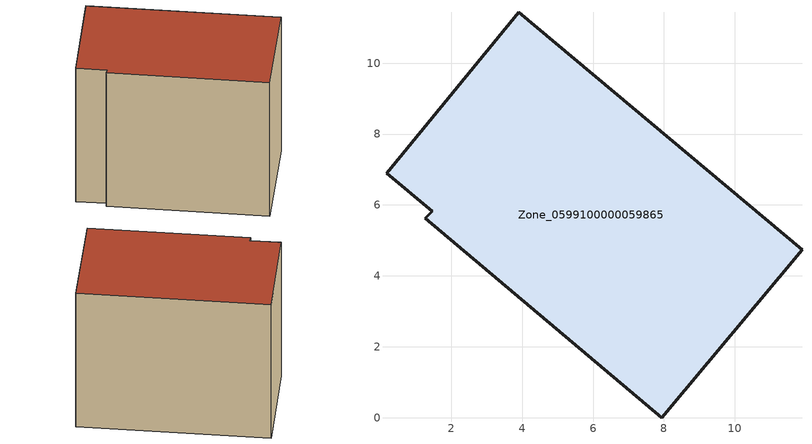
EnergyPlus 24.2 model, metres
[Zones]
Zone_0599100000059865
 floor ground (C_G): 1.46,5.82 0.17,6.9 3.9,11.43 11.89,4.74 7.94,0 1.26,5.63 z0
 wall outside (C_F): 7.94,0 11.89,4.74 3.9,11.43 0.17,6.9 1.46,5.82 1.26,5.63 7.94,0 z0:8.57
 roof outside (C_R): 0.17,6.9 1.46,5.82 1.26,5.63 7.94,0 11.89,4.74 3.9,11.43 z8.57
[BUILDING]
Pand.0599100000059865: North Axis=0; Terrain=City; Loads Convergence Tolerance Value=0.04; Temperature Convergence Tolerance Value=0.4; Solar Distribution=FullExterior; Maximum Number of Warmup Days=25; Minimum Number of Warmup Days=1
[Site:Location]
Rotterdam.The.Hague.AP_ZH_NLD Design_Conditions: Latitude=51.96; Longitude=4.45; Time Zone=1; Elevation=-4.5
[SITE:GROUNDTEMPERATURE:BUILDINGSURFACE]
18, 18, 18, 18, 18, 18, 18, 18, 18, 18, 18, 18
[MATERIAL] Thermal Absorptance=0.9; Solar Absorptance=0.7; Visible Absorptance=0.7
Name | Roughness | Thickness | Conductivity | Density | Specific Heat
G.TI.1946-1964 | MediumSmooth | 0.15 | 1 | 540 | 1210
F.TI.1946-1964 | Rough | 0.3 | 0.857143 | 1920 | 840
R.TI.1946-1964 | MediumRough | 0.2 | 0.277778 | 1500 | 1000
[CONSTRUCTION]
C_G: G.TI.1946-1964
C_F: F.TI.1946-1964
C_R: R.TI.1946-1964
[ZONE]
Zone_0599100000059865: Type=1; Multiplier=1; Ceiling Height=Autocalculate; Volume=Autocalculate; Floor Area=autocalculate; Part of Total Floor Area=Yes
[ZONEINFILTRATION:DESIGNFLOWRATE]
Infil_Zone_0599100000059865: Zone or ZoneList or Space or SpaceList=Zone_0599100000059865; Schedule=AlwaysOn; Design Flow Rate Calculation Method=Flow/Area; Flow Rate per Floor Area=0.003; Constant Term Coefficient=1; Temperature Term Coefficient=0; Velocity Term Coefficient=0; Velocity Squared Term Coefficient=0
[HVACTEMPLATE:ZONE:IDEALLOADSAIRSYSTEM]
Zone_0599100000059865: Maximum Heating Supply Air Temperature=50; Minimum Cooling Supply Air Temperature=13; Maximum Heating Supply Air Humidity Ratio=0.0156; Minimum Cooling Supply Air Humidity Ratio=0.0077; Heating Limit=NoLimit; Cooling Limit=NoLimit; Dehumidification Control Type=ConstantSensibleHeatRatio; Cooling Sensible Heat Ratio=0.7; Dehumidification Setpoint=60; Humidification Control Type=None; Humidification Setpoint=30; Outdoor Air Method=None; Outdoor Air Flow Rate per Person=0.00944; Outdoor Air Flow Rate per Zone Floor Area=0; Outdoor Air Flow Rate per Zone=0; Demand Controlled Ventilation Type=None; Outdoor Air Economizer Type=NoEconomizer; Heat Recovery Type=None; Sensible Heat Recovery Effectiveness=0.7; Latent Heat Recovery Effectiveness=0.65
[ZONECONTROL:THERMOSTAT]
ThermostatControl_Zone_0599100000059865: Zone or ZoneList=Zone_0599100000059865; Control Type Schedule=DualSetpointControlType; Control 1=Thermostat_Zone_0599100000059865; Temperature Difference Between Cutout And Setpoint=0
[THERMOSTATSETPOINT:DUALSETPOINT]
Thermostat_Zone_0599100000059865: Heating Setpoint Temperature Schedule=HeatingSetpoint_Zone_0599100000059865; Cooling Setpoint Temperature Schedule=CoolingSetpoint_Zone_0599100000059865
[SCHEDULE:COMPACT]
HeatingSetpoint_Zone_0599100000059865: Through: 12/31, For: AllDays, Until: 24:00, 21
CoolingSetpoint_Zone_0599100000059865: Through: 12/31, For: AllDays, Until: 24:00, 24
DualSetpointControlType: Through: 12/31, For: AllDays, Until: 24:00, 4
AlwaysOn: Through: 12/31, For: AllDays, Until: 24:00, 1
